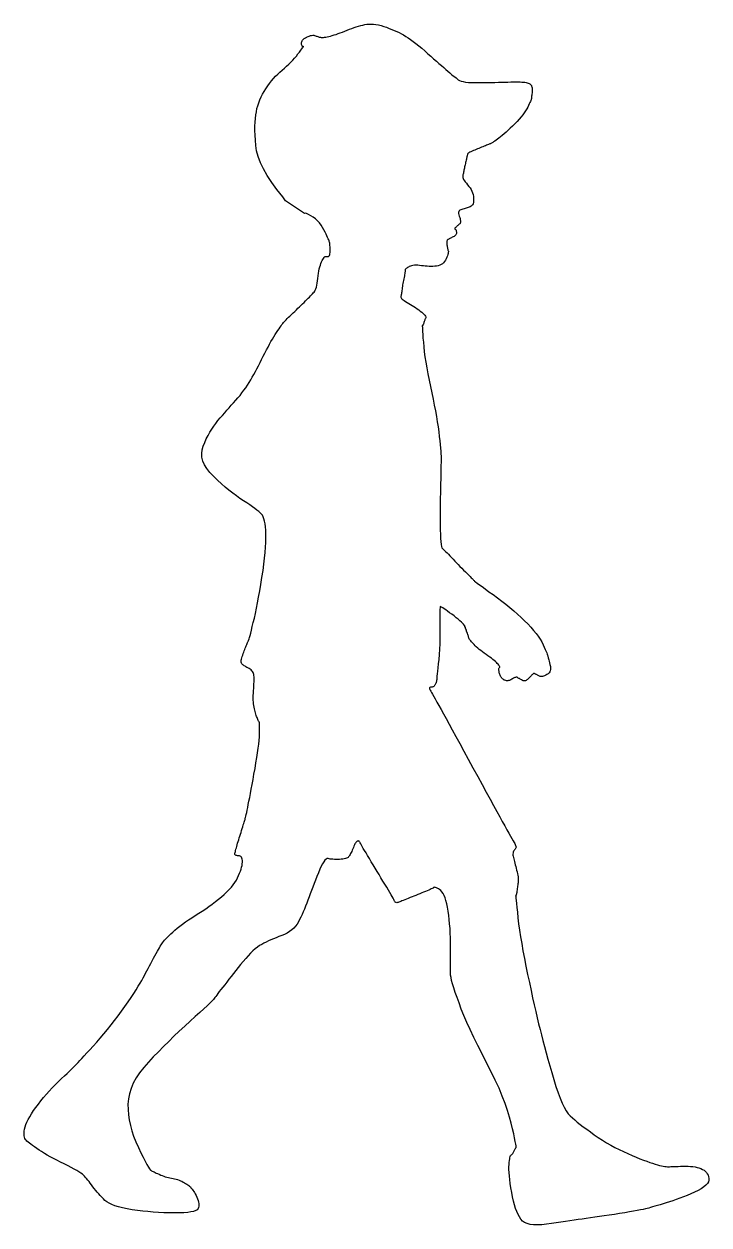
# Model space of a CAD drawing. Extents: x -1665 to 1502, y -682 to 637.
# Drawn here: x -1665 to -914, y -679 to 637 of the extents above; entities that cross this region are included whole.
import ezdxf

# ---------------------------------------------------------------- set-up
doc = ezdxf.new("R2010")
doc.units = 0
doc.header["$LTSCALE"] = 20
doc.layers.add('_____1', color=7, linetype='CONTINUOUS')

msp = doc.modelspace()

# ---------------------------------------------------------------- linework, layer by layer
at = {"layer": '_____1', "color": 0, "linetype": 'CONTINUOUS', "flags": 128}
msp.add_lwpolyline([(-1378.2, 443.4), (-1381.1, 447.6), (-1387.6, 455.7), (-1393.3, 463.5), (-1398.2, 471), (-1402.3, 478.2), (-1405.6, 485.1), (-1408.1, 491.7), (-1409.8, 498.1), (-1410.7, 504.1), (-1411.2, 509.8), (-1411.5, 515.2), (-1411.6, 520.3), (-1411.6, 525), (-1411.5, 529.5), (-1411.2, 533.6), (-1410.7, 537.4), (-1410.1, 540.9), (-1409.4, 544.3), (-1408.5, 547.5), (-1407.4, 550.8), (-1406.2, 553.9), (-1404.8, 557.1), (-1403.3, 560.2), (-1401.5, 563.2), (-1399.7, 566.2), (-1397.7, 569.2), (-1395.6, 572), (-1393.5, 574.7), (-1391.3, 577.3), (-1389, 579.8), (-1386.7, 582.2), (-1384.3, 584.4), (-1381.8, 586.6), (-1379.3, 588.7), (-1377, 590.8), (-1374.7, 593), (-1372.4, 595.2), (-1370.3, 597.4), (-1368.3, 599.6), (-1366.3, 601.9), (-1364.5, 604.2), (-1362.8, 606.3), (-1361.4, 608.2), (-1360.2, 609.7), (-1359.4, 610.9), (-1358.8, 611.8), (-1358.5, 612.3), (-1358.4, 612.6), (-1358.7, 612.5), (-1359, 612.4), (-1359.4, 612.4), (-1359.7, 612.5), (-1359.9, 612.8), (-1360.1, 613.3), (-1360.3, 613.9), (-1360.5, 614.7), (-1360.6, 615.6), (-1360.6, 616.6), (-1360.4, 617.6), (-1360, 618.5), (-1359.4, 619.4), (-1358.6, 620.3), (-1357.6, 621.1), (-1356.4, 621.9), (-1355, 622.7), (-1353.5, 623.4), (-1352.1, 623.9), (-1350.8, 624.3), (-1349.6, 624.6), (-1348.4, 624.7), (-1347.3, 624.7), (-1346.3, 624.5), (-1345.4, 624.2), (-1344.5, 623.9), (-1343.7, 623.6), (-1342.9, 623.3), (-1342.1, 623), (-1341.3, 622.8), (-1340.6, 622.6), (-1339.9, 622.5), (-1339.2, 622.3), (-1338.5, 622.3), (-1337.6, 622.3), (-1336.5, 622.4), (-1335.3, 622.5), (-1334, 622.8), (-1332.4, 623.1), (-1330.8, 623.5), (-1328.9, 623.9), (-1327, 624.4), (-1324.9, 625), (-1322.8, 625.7), (-1320.6, 626.5), (-1318.2, 627.3), (-1315.8, 628.2), (-1313.3, 629.2), (-1310.7, 630.2), (-1308.1, 631.3), (-1305.5, 632.2), (-1303, 633.1), (-1300.6, 633.9), (-1298.2, 634.7), (-1295.8, 635.3), (-1293.6, 635.9), (-1291.4, 636.4), (-1289.1, 636.8), (-1286.8, 637), (-1284.3, 637), (-1281.7, 636.9), (-1279.1, 636.5), (-1276.3, 636), (-1273.4, 635.3), (-1270.4, 634.4), (-1267.4, 633.4), (-1264.5, 632.3), (-1261.7, 631.2), (-1259, 630.1), (-1256.3, 628.9), (-1253.7, 627.6), (-1251.3, 626.4), (-1248.9, 625), (-1246.4, 623.5), (-1243.9, 621.9), (-1241.2, 620), (-1238.3, 617.9), (-1235.4, 615.6), (-1232.3, 613.1), (-1229, 610.4), (-1225.6, 607.5), (-1222.2, 604.5), (-1219, 601.7), (-1215.9, 599), (-1212.9, 596.4), (-1210.1, 593.9), (-1207.4, 591.6), (-1204.9, 589.4), (-1202.5, 587.3), (-1200.2, 585.4), (-1198.1, 583.6), (-1196.2, 581.9), (-1194.4, 580.4), (-1192.8, 579.1), (-1191.3, 577.9), (-1190, 576.8), (-1188.9, 575.9), (-1187.6, 575.1), (-1185.9, 574.4), (-1183.7, 573.9), (-1181, 573.4), (-1177.9, 573.1), (-1174.4, 572.9), (-1170.4, 572.8), (-1166, 572.8), (-1161.4, 572.9), (-1157, 572.9), (-1152.8, 573), (-1148.8, 573.1), (-1145, 573.2), (-1141.3, 573.3), (-1137.9, 573.4), (-1134.6, 573.5), (-1131.5, 573.6), (-1128.6, 573.7), (-1126, 573.7), (-1123.5, 573.7), (-1121.3, 573.6), (-1119.3, 573.5), (-1117.6, 573.4), (-1116, 573.2), (-1114.7, 573), (-1113.5, 572.7), (-1112.4, 572.4), (-1111.4, 571.9), (-1110.6, 571.5), (-1109.9, 570.9), (-1109.3, 570.3), (-1108.9, 569.7), (-1108.6, 568.9), (-1108.3, 568.1), (-1108.1, 567.2), (-1108, 566.3), (-1107.9, 565.2), (-1107.9, 564.1), (-1108, 562.8), (-1108.1, 561.5), (-1108.3, 560.3), (-1108.5, 559.1), (-1108.6, 558.1), (-1108.7, 557.2), (-1108.8, 556.5), (-1108.8, 555.8), (-1108.9, 555.3), (-1108.9, 555), (-1109, 554.6), (-1109.2, 554), (-1109.5, 553.2), (-1110, 552.1), (-1110.5, 550.9), (-1111.2, 549.5), (-1112, 547.9), (-1112.8, 546), (-1113.9, 544), (-1115.2, 542), (-1116.6, 539.8), (-1118.3, 537.6), (-1120.2, 535.2), (-1122.3, 532.8), (-1124.5, 530.3), (-1127, 527.7), (-1129.6, 525.2), (-1132, 522.8), (-1134.3, 520.6), (-1136.6, 518.6), (-1138.7, 516.7), (-1140.7, 515), (-1142.6, 513.4), (-1144.5, 512.1), (-1146.1, 510.8), (-1147.6, 509.8), (-1149, 508.8), (-1150.2, 508), (-1151.2, 507.3), (-1152, 506.8), (-1152.7, 506.4), (-1153.2, 506.1), (-1153.7, 505.9), (-1154.4, 505.7), (-1155.1, 505.4), (-1155.9, 505), (-1156.9, 504.6), (-1158, 504.2), (-1159.2, 503.7), (-1160.6, 503.1), (-1162, 502.5), (-1163.4, 502), (-1164.9, 501.4), (-1166.3, 500.8), (-1167.8, 500.2), (-1169.4, 499.5), (-1170.9, 498.9), (-1172.4, 498.3), (-1173.9, 497.7), (-1175.2, 497.1), (-1176.3, 496.5), (-1177.2, 496), (-1177.9, 495.5), (-1178.4, 495), (-1178.8, 494.5), (-1178.9, 494.1), (-1179, 493.6), (-1179.1, 493.1), (-1179.2, 492.4), (-1179.4, 491.7), (-1179.6, 490.8), (-1179.8, 489.9), (-1180.1, 488.8), (-1180.4, 487.7), (-1180.7, 486.5), (-1181, 485.3), (-1181.2, 484.1), (-1181.5, 482.9), (-1181.8, 481.7), (-1182, 480.5), (-1182.3, 479.2), (-1182.5, 478), (-1182.8, 476.8), (-1183, 475.7), (-1183.2, 474.6), (-1183.4, 473.6), (-1183.6, 472.7), (-1183.8, 471.9), (-1183.9, 471.1), (-1184.1, 470.4), (-1184.1, 469.7), (-1184, 468.8), (-1183.6, 467.8), (-1183.1, 466.7), (-1182.3, 465.4), (-1181.3, 464), (-1180.1, 462.5), (-1178.7, 460.9), (-1177.3, 459.1), (-1176.1, 457.4), (-1175, 455.6), (-1174.1, 453.8), (-1173.4, 452), (-1172.8, 450.1), (-1172.4, 448.2), (-1172.2, 446.3), (-1172.1, 444.5), (-1172.2, 442.8), (-1172.4, 441.4), (-1172.8, 440.1), (-1173.3, 439), (-1174, 438.1), (-1174.8, 437.3), (-1175.8, 436.8), (-1176.9, 436.3), (-1178, 435.9), (-1179.1, 435.5), (-1180.3, 435.1), (-1181.4, 434.8), (-1182.6, 434.5), (-1183.9, 434.2), (-1185.1, 433.9), (-1186.2, 433.6), (-1187.2, 433.1), (-1187.9, 432.4), (-1188.3, 431.6), (-1188.6, 430.6), (-1188.6, 429.4), (-1188.4, 428.1), (-1187.9, 426.6), (-1187.4, 425.1), (-1187, 423.8), (-1186.7, 422.6), (-1186.5, 421.6), (-1186.4, 420.7), (-1186.4, 420), (-1186.5, 419.4), (-1186.7, 419), (-1187, 418.6), (-1187.4, 418.2), (-1187.8, 417.8), (-1188.2, 417.3), (-1188.7, 416.9), (-1189.3, 416.3), (-1190, 415.8), (-1190.7, 415.2), (-1191.3, 414.6), (-1191.9, 414.1), (-1192.3, 413.6), (-1192.6, 413.2), (-1192.7, 412.9), (-1192.8, 412.6), (-1192.7, 412.4), (-1192.4, 412.2), (-1192.1, 412.1), (-1191.9, 411.8), (-1191.6, 411.5), (-1191.4, 411.1), (-1191.2, 410.7), (-1191.1, 410.1), (-1190.9, 409.5), (-1190.8, 408.9), (-1190.8, 408.2), (-1190.9, 407.5), (-1191.1, 406.8), (-1191.5, 406.2), (-1192.1, 405.6), (-1192.8, 405), (-1193.6, 404.4), (-1194.6, 403.9), (-1195.6, 403.4), (-1196.5, 402.9), (-1197.3, 402.4), (-1198.1, 402), (-1198.8, 401.7), (-1199.4, 401.4), (-1199.9, 401.1), (-1200.3, 400.9), (-1200.7, 400.6), (-1201, 400.2), (-1201.2, 399.7), (-1201.4, 399), (-1201.5, 398.3), (-1201.5, 397.4), (-1201.5, 396.4), (-1201.3, 395.2), (-1201.2, 394.1), (-1201, 393), (-1200.9, 392.1), (-1200.7, 391.2), (-1200.5, 390.4), (-1200.3, 389.8), (-1200.2, 389.2), (-1200, 388.7), (-1199.8, 388.2), (-1199.8, 387.5), (-1199.9, 386.7), (-1200.1, 385.7), (-1200.5, 384.5), (-1200.9, 383.1), (-1201.4, 381.6), (-1202.1, 379.9), (-1202.9, 378.2), (-1203.9, 376.8), (-1205, 375.5), (-1206.2, 374.4), (-1207.7, 373.4), (-1209.2, 372.7), (-1211, 372.2), (-1212.9, 371.9), (-1214.8, 371.7), (-1216.8, 371.5), (-1218.9, 371.5), (-1220.9, 371.5), (-1223, 371.6), (-1225.1, 371.7), (-1227.2, 372), (-1229.4, 372.2), (-1231.5, 372.5), (-1233.4, 372.7), (-1235.3, 372.7), (-1237, 372.7), (-1238.6, 372.5), (-1240, 372.2), (-1241.4, 371.8), (-1242.6, 371.3), (-1243.6, 370.7), (-1244.5, 370.2), (-1245.3, 369.7), (-1245.9, 369.2), (-1246.4, 368.7), (-1246.8, 368.3), (-1247, 367.9), (-1247, 367.5), (-1247, 367), (-1247.1, 366.4), (-1247.2, 365.6), (-1247.3, 364.7), (-1247.5, 363.6), (-1247.7, 362.4), (-1248, 361), (-1248.3, 359.4), (-1248.7, 357.8), (-1249, 356.1), (-1249.3, 354.5), (-1249.6, 352.9), (-1249.9, 351.3), (-1250.1, 349.7), (-1250.3, 348.1), (-1250.5, 346.5), (-1250.7, 345), (-1250.9, 343.6), (-1251.1, 342.4), (-1251.2, 341.3), (-1251.4, 340.3), (-1251.5, 339.5), (-1251.7, 338.8), (-1251.8, 338.2), (-1251.8, 337.7), (-1251.6, 337.1), (-1251.1, 336.4), (-1250.4, 335.7), (-1249.4, 334.9), (-1248.2, 334), (-1246.7, 333.1), (-1245, 332.1), (-1243.2, 331), (-1241.4, 329.9), (-1239.5, 328.8), (-1237.7, 327.6), (-1235.9, 326.4), (-1234.1, 325.1), (-1232.3, 323.8), (-1230.6, 322.5), (-1228.9, 321.2), (-1227.5, 320), (-1226.4, 318.9), (-1225.5, 317.9), (-1224.9, 317), (-1224.5, 316.3), (-1224.4, 315.6), (-1224.5, 315), (-1224.8, 314.5), (-1225.1, 313.9), (-1225.4, 313.3), (-1225.7, 312.6), (-1225.9, 311.8), (-1226.2, 311), (-1226.5, 310.1), (-1226.8, 309.2), (-1227.1, 308.4), (-1227.3, 307.6), (-1227.6, 307.1), (-1227.8, 306.7), (-1228, 306.5), (-1228.1, 306.4), (-1228.2, 306.5), (-1228.3, 306.8), (-1228.4, 306.8), (-1228.4, 306.1), (-1228.3, 304.8), (-1228.2, 302.8), (-1228.1, 300.2), (-1227.8, 296.9), (-1227.6, 293), (-1227.2, 288.4), (-1226.8, 283.4), (-1226.2, 278), (-1225.5, 272.4), (-1224.6, 266.5), (-1223.5, 260.3), (-1222.3, 253.8), (-1220.9, 247), (-1219.4, 240), (-1217.9, 232.9), (-1216.5, 226.1), (-1215.2, 219.5), (-1214, 213.1), (-1212.9, 207), (-1211.9, 201.2), (-1211.1, 195.6), (-1210.4, 190.2), (-1209.8, 185.1), (-1209.2, 180.5), (-1208.8, 176.3), (-1208.4, 172.5), (-1208.1, 169.1), (-1207.9, 166.1), (-1207.8, 163.5), (-1207.8, 161.4), (-1207.8, 159.2), (-1207.8, 156.7), (-1207.9, 153.8), (-1207.9, 150.5), (-1208, 146.8), (-1208.1, 142.8), (-1208.2, 138.3), (-1208.3, 133.5), (-1208.4, 128.4), (-1208.5, 123.2), (-1208.6, 117.8), (-1208.6, 112.3), (-1208.7, 106.6), (-1208.7, 100.8), (-1208.7, 94.9), (-1208.7, 88.8), (-1208.7, 83), (-1208.5, 77.9), (-1208.3, 73.5), (-1208, 69.9), (-1207.7, 66.9), (-1207.3, 64.7), (-1206.8, 63.1), (-1206.2, 62.3), (-1205.5, 61.7), (-1204.6, 60.9), (-1203.6, 60), (-1202.5, 58.9), (-1201.2, 57.5), (-1199.8, 56.1), (-1198.2, 54.4), (-1196.5, 52.5), (-1194.6, 50.6), (-1192.8, 48.6), (-1190.9, 46.6), (-1189, 44.7), (-1187.1, 42.7), (-1185.1, 40.7), (-1183.2, 38.8), (-1181.2, 36.8), (-1179.2, 34.9), (-1177.5, 33.2), (-1176, 31.7), (-1174.8, 30.4), (-1173.7, 29.4), (-1172.8, 28.5), (-1172.2, 27.8), (-1171.7, 27.3), (-1171.1, 26.7), (-1169.9, 25.8), (-1168.2, 24.4), (-1165.8, 22.7), (-1162.9, 20.6), (-1159.5, 18.1), (-1155.4, 15.1), (-1150.8, 11.9), (-1146, 8.4), (-1141.3, 4.8), (-1136.8, 1.3), (-1132.4, -2.3), (-1128.1, -5.8), (-1124, -9.4), (-1120.1, -13.1), (-1116.3, -16.7), (-1112.7, -20.3), (-1109.4, -23.8), (-1106.4, -27.3), (-1103.7, -30.6), (-1101.3, -33.8), (-1099.3, -37), (-1097.5, -40), (-1096, -43), (-1094.8, -45.8), (-1093.7, -48.2), (-1092.8, -50.3), (-1092, -52), (-1091.5, -53.4), (-1091.1, -54.5), (-1090.8, -55.3), (-1090.8, -55.7), (-1090.7, -56.1), (-1090.6, -56.6), (-1090.5, -57.4), (-1090.2, -58.5), (-1089.9, -59.7), (-1089.5, -61.2), (-1089.1, -62.8), (-1088.5, -64.7), (-1088.1, -66.7), (-1087.9, -68.4), (-1087.9, -70), (-1088.2, -71.5), (-1088.7, -72.8), (-1089.5, -73.9), (-1090.5, -74.9), (-1091.8, -75.7), (-1093.1, -76.4), (-1094.4, -77), (-1095.5, -77.4), (-1096.6, -77.7), (-1097.6, -77.8), (-1098.5, -77.8), (-1099.3, -77.7), (-1100.1, -77.4), (-1100.8, -77.1), (-1101.4, -76.7), (-1102, -76.4), (-1102.6, -76.1), (-1103.2, -75.8), (-1103.7, -75.5), (-1104.2, -75.2), (-1104.6, -75), (-1105, -74.8), (-1105.5, -74.6), (-1105.9, -74.6), (-1106.4, -74.7), (-1106.8, -74.9), (-1107.3, -75.2), (-1107.8, -75.6), (-1108.2, -76.1), (-1108.7, -76.6), (-1109.2, -77.2), (-1109.8, -77.8), (-1110.4, -78.4), (-1111, -79), (-1111.6, -79.7), (-1112.3, -80.3), (-1113, -81), (-1113.8, -81.6), (-1114.6, -82.1), (-1115.4, -82.4), (-1116.2, -82.5), (-1117, -82.5), (-1117.8, -82.4), (-1118.7, -82.1), (-1119.6, -81.6), (-1120.5, -81.1), (-1121.3, -80.7), (-1122, -80.2), (-1122.6, -79.9), (-1123.2, -79.5), (-1123.7, -79.2), (-1124.1, -79), (-1124.4, -78.7), (-1124.8, -78.6), (-1125.2, -78.6), (-1125.7, -78.6), (-1126.3, -78.8), (-1126.9, -79), (-1127.7, -79.4), (-1128.5, -79.8), (-1129.4, -80.4), (-1130.3, -80.9), (-1131.2, -81.4), (-1132.1, -81.8), (-1133, -82.1), (-1133.8, -82.3), (-1134.6, -82.4), (-1135.5, -82.4), (-1136.3, -82.4), (-1137, -82.2), (-1137.8, -82), (-1138.5, -81.7), (-1139.2, -81.3), (-1139.8, -80.8), (-1140.5, -80.3), (-1141.1, -79.6), (-1141.6, -78.9), (-1142.2, -78.1), (-1142.6, -77.3), (-1143.1, -76.5), (-1143.4, -75.6), (-1143.7, -74.7), (-1144, -73.8), (-1144.2, -72.9), (-1144.3, -72), (-1144.4, -71.1), (-1144.4, -70.3), (-1144.4, -69.6), (-1144.4, -69), (-1144.3, -68.5), (-1144.1, -68.2), (-1143.9, -68), (-1143.7, -67.8), (-1143.5, -67.7), (-1143.5, -67.5), (-1143.6, -67.1), (-1143.8, -66.6), (-1144.2, -66.1), (-1144.7, -65.3), (-1145.4, -64.5), (-1146.2, -63.6), (-1147.2, -62.6), (-1148.3, -61.5), (-1149.6, -60.3), (-1151.1, -59.1), (-1152.7, -57.9), (-1154.4, -56.5), (-1156.4, -55.2), (-1158.5, -53.7), (-1160.6, -52.3), (-1162.5, -50.9), (-1164.4, -49.5), (-1166.1, -48.1), (-1167.7, -46.8), (-1169.2, -45.5), (-1170.5, -44.2), (-1171.7, -42.9), (-1172.8, -41.8), (-1173.8, -40.7), (-1174.6, -39.8), (-1175.3, -38.9), (-1175.9, -38.2), (-1176.4, -37.6), (-1176.7, -37.1), (-1176.9, -36.8), (-1177, -36.4), (-1177.2, -35.9), (-1177.4, -35.3), (-1177.6, -34.6), (-1177.9, -33.7), (-1178.2, -32.8), (-1178.6, -31.7), (-1179, -30.5), (-1179.4, -29.3), (-1179.8, -28.1), (-1180.1, -27), (-1180.5, -25.9), (-1180.9, -25), (-1181.2, -24.1), (-1181.6, -23.2), (-1181.9, -22.4), (-1182.4, -21.6), (-1183.2, -20.6), (-1184.2, -19.5), (-1185.5, -18.2), (-1187.1, -16.7), (-1189, -15.1), (-1191.2, -13.4), (-1193.6, -11.5), (-1196.1, -9.6), (-1198.5, -7.9), (-1200.6, -6.3), (-1202.6, -4.9), (-1204.4, -3.8), (-1206, -2.7), (-1207.4, -1.9), (-1208.6, -1.2), (-1208.6, -1.2), (-1208.8, -1.4), (-1209.2, -5), (-1209, -13.2), (-1209, -21), (-1209, -28.4), (-1209.1, -35.3), (-1209.3, -41.9), (-1209.6, -48), (-1209.9, -53.8), (-1210.4, -59.1), (-1210.9, -63.9), (-1211.3, -68.2), (-1211.7, -71.9), (-1212, -75), (-1212.3, -77.6), (-1212.5, -79.7), (-1212.6, -81.2), (-1212.7, -82.1), (-1212.8, -82.8), (-1212.9, -83.4), (-1213.1, -84.1), (-1213.3, -84.7), (-1213.5, -85.3), (-1213.8, -86), (-1214.1, -86.6), (-1214.5, -87.2), (-1214.9, -87.8), (-1215.3, -88.3), (-1215.8, -88.7), (-1216.3, -89), (-1216.9, -89.3), (-1217.5, -89.4), (-1218.2, -89.5), (-1218.9, -89.5), (-1219.5, -89.6), (-1220, -89.8), (-1220.3, -90.1), (-1220.4, -90.6), (-1220.3, -91.3), (-1220, -92), (-1219.6, -92.9), (-1219, -94), (-1218.2, -95.4), (-1217.1, -97.2), (-1215.7, -99.6), (-1214.1, -102.4), (-1212.3, -105.8), (-1210.2, -109.6), (-1207.8, -113.9), (-1205.2, -118.7), (-1202.3, -124), (-1199.1, -129.9), (-1195.5, -136.4), (-1191.7, -143.5), (-1187.4, -151.2), (-1182.9, -159.5), (-1178.1, -168.4), (-1172.9, -177.9), (-1167.7, -187.3), (-1162.8, -196.2), (-1158.3, -204.5), (-1154.1, -212.1), (-1150.3, -219.2), (-1146.7, -225.7), (-1143.5, -231.5), (-1140.7, -236.8), (-1138.1, -241.5), (-1135.8, -245.8), (-1133.7, -249.5), (-1131.9, -252.8), (-1130.3, -255.5), (-1129, -257.8), (-1127.9, -259.6), (-1127.1, -260.9), (-1126.5, -261.9), (-1126.1, -262.9), (-1125.8, -263.8), (-1125.7, -264.7), (-1125.8, -265.6), (-1126.1, -266.4), (-1126.6, -267.1), (-1127.2, -267.8), (-1127.9, -268.5), (-1128.4, -269.3), (-1128.8, -270.2), (-1129, -271.2), (-1129.1, -272.3), (-1129.1, -273.5), (-1128.9, -274.7), (-1128.6, -276.1), (-1128.2, -277.5), (-1127.8, -279), (-1127.4, -280.6), (-1126.9, -282.3), (-1126.5, -284.1), (-1126, -285.9), (-1125.5, -287.9), (-1125, -289.9), (-1124.5, -292), (-1124.1, -293.9), (-1123.7, -295.6), (-1123.5, -297.3), (-1123.4, -298.8), (-1123.3, -300.2), (-1123.3, -301.5), (-1123.4, -302.7), (-1123.5, -303.8), (-1123.7, -305), (-1123.8, -306.2), (-1124, -307.5), (-1124.2, -308.8), (-1124.3, -310.1), (-1124.5, -311.5), (-1124.7, -313), (-1124.9, -314.3), (-1125.1, -315.5), (-1125.3, -316.4), (-1125.5, -317.1), (-1125.6, -317.6), (-1125.8, -317.8), (-1125.9, -317.9), (-1126, -317.7), (-1126.1, -317.8), (-1126, -318.8), (-1125.9, -320.6), (-1125.6, -323.2), (-1125.3, -326.7), (-1124.8, -331), (-1124.2, -336.1), (-1123.6, -342.1), (-1122.8, -348.7), (-1121.8, -355.6), (-1120.7, -362.9), (-1119.5, -370.5), (-1118.1, -378.4), (-1116.5, -386.7), (-1114.8, -395.3), (-1113, -404.2), (-1111.1, -413.1), (-1109.2, -421.7), (-1107.5, -429.8), (-1105.7, -437.5), (-1104.1, -444.8), (-1102.5, -451.8), (-1100.9, -458.3), (-1099.4, -464.4), (-1097.9, -470.5), (-1096.3, -476.7), (-1094.6, -483.3), (-1092.7, -490), (-1090.8, -497.1), (-1088.8, -504.3), (-1086.6, -511.8), (-1084.3, -519.5), (-1082, -527), (-1079.7, -533.8), (-1077.4, -539.8), (-1075.2, -545.2), (-1072.9, -549.8), (-1070.7, -553.6), (-1068.5, -556.8), (-1066.3, -559.2), (-1064, -561.3), (-1061.4, -563.6), (-1058.6, -566), (-1055.4, -568.5), (-1052, -571.1), (-1048.3, -573.9), (-1044.3, -576.8), (-1040, -579.8), (-1035.6, -582.9), (-1031.1, -585.8), (-1026.6, -588.6), (-1022, -591.2), (-1017.4, -593.7), (-1012.7, -596.2), (-1007.9, -598.4), (-1003.2, -600.6), (-998.5, -602.6), (-994.1, -604.5), (-990, -606.2), (-986.1, -607.7), (-982.5, -609), (-979.2, -610.2), (-976.2, -611.2), (-973.4, -612), (-970.9, -612.8), (-968.5, -613.4), (-966.4, -613.9), (-964.5, -614.3), (-962.7, -614.6), (-961.2, -614.8), (-959.9, -614.9), (-958.7, -614.9), (-957.6, -614.9), (-956.2, -614.8), (-954.5, -614.8), (-952.7, -614.7), (-950.5, -614.6), (-948.2, -614.5), (-945.6, -614.4), (-942.8, -614.3), (-939.9, -614.3), (-937.1, -614.4), (-934.5, -614.5), (-932, -614.8), (-929.6, -615.2), (-927.4, -615.7), (-925.3, -616.3), (-923.3, -617), (-921.4, -617.8), (-919.8, -618.8), (-918.4, -619.9), (-917.2, -621.2), (-916.2, -622.6), (-915.4, -624.1), (-914.8, -625.8), (-914.4, -627.7), (-914.4, -629.5), (-914.9, -631.4), (-916, -633.3), (-917.7, -635.2), (-920, -637.1), (-922.8, -639), (-926.1, -640.9), (-930.1, -642.7), (-934.3, -644.6), (-938.4, -646.3), (-942.4, -647.9), (-946.3, -649.4), (-950.2, -650.9), (-953.9, -652.2), (-957.6, -653.4), (-961.2, -654.6), (-964.7, -655.6), (-967.9, -656.6), (-970.9, -657.4), (-973.6, -658.2), (-976.1, -659), (-978.3, -659.6), (-980.3, -660.2), (-982.1, -660.7), (-984, -661.2), (-986.4, -661.7), (-989.4, -662.3), (-992.9, -663), (-996.9, -663.7), (-1001.5, -664.5), (-1006.6, -665.3), (-1012.2, -666.2), (-1018, -667.1), (-1023.6, -668), (-1029, -668.8), (-1034.2, -669.6), (-1039.3, -670.3), (-1044.1, -671), (-1048.7, -671.7), (-1053.1, -672.3), (-1057.5, -672.9), (-1062.1, -673.5), (-1066.8, -674.1), (-1071.6, -674.8), (-1076.6, -675.5), (-1081.7, -676.3), (-1086.9, -677.1), (-1092.3, -677.9), (-1097.6, -678.5), (-1102.3, -678.7), (-1106.6, -678.6), (-1110.3, -678.1), (-1113.6, -677.2), (-1116.4, -676), (-1118.7, -674.4), (-1120.5, -672.4), (-1122, -670), (-1123.5, -667.2), (-1124.9, -664.1), (-1126.1, -660.6), (-1127.3, -656.8), (-1128.5, -652.5), (-1129.5, -647.9), (-1130.4, -643), (-1131.3, -638), (-1132, -633.3), (-1132.6, -629), (-1133, -625.1), (-1133.3, -621.4), (-1133.5, -618.1), (-1133.5, -615.2), (-1133.3, -612.5), (-1133.1, -610.2), (-1132.9, -608.2), (-1132.6, -606.4), (-1132.3, -605), (-1132, -603.8), (-1131.6, -602.8), (-1131.3, -602.2), (-1130.8, -601.8), (-1130.4, -601.5), (-1130, -601.2), (-1129.6, -600.8), (-1129.2, -600.3), (-1128.8, -599.7), (-1128.4, -599), (-1128, -598.3), (-1127.6, -597.5), (-1127.3, -596.7), (-1126.9, -596), (-1126.6, -595.4), (-1126.4, -594.9), (-1126.1, -594.5), (-1125.9, -594.2), (-1125.6, -594), (-1125.5, -593.9), (-1125.4, -593.5), (-1125.5, -592.2), (-1125.9, -590.1), (-1126.5, -587.2), (-1127.2, -583.4), (-1128.2, -578.9), (-1129.5, -573.5), (-1130.9, -567.3), (-1132.7, -560.5), (-1134.9, -553.2), (-1137.6, -545.6), (-1140.7, -537.5), (-1144.3, -529), (-1148.4, -520.1), (-1152.9, -510.8), (-1157.9, -501), (-1162.9, -491.3), (-1167.6, -482), (-1171.9, -473.2), (-1175.9, -464.7), (-1179.5, -456.8), (-1182.7, -449.3), (-1185.6, -442.2), (-1188.1, -435.5), (-1190.3, -429.4), (-1192.2, -423.9), (-1193.8, -418.9), (-1195.2, -414.6), (-1196.2, -410.9), (-1196.9, -407.7), (-1197.3, -405.2), (-1197.4, -403.3), (-1197.4, -401.4), (-1197.4, -399), (-1197.4, -396.2), (-1197.4, -392.9), (-1197.4, -389), (-1197.3, -384.8), (-1197.3, -380), (-1197.3, -374.8), (-1197.4, -369.3), (-1197.5, -364), (-1197.7, -358.9), (-1198, -353.8), (-1198.4, -348.9), (-1198.9, -344.1), (-1199.4, -339.5), (-1200.1, -334.9), (-1200.8, -330.7), (-1201.6, -326.8), (-1202.5, -323.4), (-1203.4, -320.3), (-1204.5, -317.7), (-1205.6, -315.5), (-1206.9, -313.7), (-1208.2, -312.3), (-1209.5, -311.3), (-1210.7, -310.4), (-1211.9, -309.7), (-1212.9, -309.2), (-1213.8, -308.9), (-1214.6, -308.8), (-1215.3, -308.9), (-1216, -309.1), (-1216.6, -309.6), (-1217.5, -310), (-1218.6, -310.6), (-1219.8, -311.2), (-1221.3, -311.8), (-1223, -312.5), (-1224.8, -313.3), (-1226.9, -314.2), (-1229, -315), (-1231.2, -315.9), (-1233.3, -316.8), (-1235.4, -317.6), (-1237.5, -318.5), (-1239.6, -319.3), (-1241.7, -320.1), (-1243.7, -321), (-1245.7, -321.8), (-1247.5, -322.5), (-1249.2, -323.1), (-1250.6, -323.7), (-1251.9, -324.2), (-1253.1, -324.7), (-1254.1, -325.1), (-1254.9, -325.4), (-1255.6, -325.6), (-1256.2, -325.7), (-1256.9, -325.6), (-1257.4, -325.4), (-1257.9, -325), (-1258.4, -324.5), (-1258.8, -323.9), (-1259.2, -323.1), (-1259.7, -322.1), (-1260.4, -320.7), (-1261.3, -319), (-1262.4, -317), (-1263.8, -314.6), (-1265.4, -311.9), (-1267.2, -308.8), (-1269.3, -305.4), (-1271.5, -301.9), (-1273.6, -298.3), (-1275.7, -294.8), (-1277.9, -291.3), (-1280, -287.8), (-1282.1, -284.3), (-1284.2, -280.8), (-1286.3, -277.3), (-1288.3, -274), (-1290, -271.1), (-1291.6, -268.5), (-1293, -266.1), (-1294.1, -264.2), (-1295.1, -262.5), (-1295.8, -261.2), (-1296.3, -260.2), (-1296.8, -259.4), (-1297.2, -258.8), (-1297.6, -258.3), (-1298.1, -258.1), (-1298.5, -257.9), (-1299, -258), (-1299.5, -258.1), (-1300, -258.5), (-1300.5, -259), (-1301, -259.6), (-1301.5, -260.4), (-1302.1, -261.3), (-1302.6, -262.4), (-1303.2, -263.6), (-1303.8, -265), (-1304.5, -266.5), (-1305.1, -268), (-1305.7, -269.4), (-1306.3, -270.7), (-1306.9, -271.9), (-1307.4, -272.9), (-1308, -273.9), (-1308.5, -274.7), (-1309, -275.4), (-1309.5, -276), (-1310.3, -276.6), (-1311.3, -277), (-1312.4, -277.4), (-1313.8, -277.7), (-1315.3, -277.9), (-1317.1, -278.1), (-1319, -278.2), (-1321, -278.2), (-1322.9, -278.2), (-1324.6, -278.2), (-1326.2, -278.1), (-1327.7, -278), (-1329.1, -277.8), (-1330.4, -277.6), (-1331.5, -277.4), (-1332.6, -277.4), (-1333.8, -278), (-1335, -279.1), (-1336.3, -280.7), (-1337.7, -282.9), (-1339.2, -285.7), (-1340.7, -289), (-1342.2, -292.8), (-1343.8, -296.9), (-1345.4, -300.8), (-1346.9, -304.7), (-1348.3, -308.5), (-1349.7, -312.2), (-1351.1, -315.9), (-1352.4, -319.4), (-1353.6, -322.9), (-1354.9, -326.2), (-1356.1, -329.5), (-1357.4, -332.6), (-1358.7, -335.7), (-1360, -338.6), (-1361.3, -341.4), (-1362.7, -344.1), (-1364, -346.7), (-1365.5, -349.2), (-1367.2, -351.5), (-1369.1, -353.6), (-1371.3, -355.5), (-1373.7, -357.3), (-1376.3, -358.9), (-1379.2, -360.4), (-1382.3, -361.6), (-1385.4, -362.8), (-1388.5, -364), (-1391.4, -365.2), (-1394.2, -366.4), (-1396.8, -367.6), (-1399.4, -368.9), (-1401.9, -370.1), (-1404.2, -371.3), (-1406.5, -372.7), (-1408.9, -374.3), (-1411.4, -376.3), (-1413.9, -378.5), (-1416.4, -380.9), (-1419.1, -383.7), (-1421.8, -386.7), (-1424.6, -390), (-1427.3, -393.5), (-1430.1, -396.8), (-1432.7, -400.1), (-1435.3, -403.3), (-1437.8, -406.5), (-1440.2, -409.5), (-1442.5, -412.6), (-1444.8, -415.5), (-1447, -418.3), (-1448.9, -420.8), (-1450.7, -423.1), (-1452.2, -425.1), (-1453.5, -426.9), (-1454.6, -428.4), (-1455.6, -429.6), (-1456.3, -430.6), (-1457.2, -431.7), (-1458.8, -433.4), (-1461.1, -435.6), (-1464.1, -438.5), (-1467.7, -441.9), (-1472, -445.9), (-1477, -450.4), (-1482.7, -455.6), (-1488.6, -461), (-1494.5, -466.5), (-1500.4, -472), (-1506.1, -477.6), (-1511.8, -483.2), (-1517.4, -488.9), (-1523, -494.6), (-1528.4, -500.4), (-1533.5, -506.2), (-1538, -512), (-1541.7, -517.7), (-1544.9, -523.5), (-1547.3, -529.2), (-1549.1, -535), (-1550.2, -540.7), (-1550.7, -546.4), (-1550.6, -552.1), (-1550.1, -557.9), (-1549.3, -563.7), (-1548.1, -569.6), (-1546.5, -575.6), (-1544.5, -581.6), (-1542.1, -587.7), (-1539.3, -593.8), (-1536.5, -599.6), (-1534, -604.6), (-1531.8, -608.9), (-1530, -612.5), (-1528.4, -615.3), (-1527.1, -617.3), (-1526.1, -618.6), (-1525.4, -619.2), (-1524.8, -619.4), (-1524.1, -619.8), (-1523.2, -620.1), (-1522.2, -620.6), (-1521, -621.2), (-1519.7, -621.8), (-1518.2, -622.5), (-1516.6, -623.2), (-1514.9, -624), (-1513.3, -624.7), (-1511.6, -625.4), (-1509.9, -625.9), (-1508.2, -626.4), (-1506.5, -626.9), (-1504.7, -627.2), (-1503, -627.5), (-1501.3, -627.8), (-1499.6, -628.1), (-1498, -628.6), (-1496.4, -629), (-1494.8, -629.6), (-1493.3, -630.2), (-1491.8, -630.9), (-1490.3, -631.7), (-1488.9, -632.5), (-1487.6, -633.3), (-1486.4, -634.1), (-1485.2, -634.8), (-1484.2, -635.6), (-1483.3, -636.4), (-1482.4, -637.1), (-1481.7, -637.9), (-1481, -638.7), (-1480.3, -639.6), (-1479.5, -640.7), (-1478.7, -642), (-1477.9, -643.3), (-1477, -644.8), (-1476.2, -646.5), (-1475.3, -648.3), (-1474.4, -650.1), (-1473.8, -651.9), (-1473.4, -653.6), (-1473.1, -655.2), (-1473, -656.7), (-1473.2, -658.2), (-1473.5, -659.5), (-1474, -660.8), (-1474.9, -662), (-1476.5, -663), (-1478.8, -663.8), (-1481.7, -664.5), (-1485.2, -665), (-1489.4, -665.4), (-1494.3, -665.6), (-1499.8, -665.6), (-1505.6, -665.5), (-1511.5, -665.3), (-1517.3, -665), (-1523.1, -664.6), (-1528.8, -664.1), (-1534.6, -663.5), (-1540.4, -662.8), (-1546.1, -662), (-1551.6, -661.1), (-1556.6, -660.1), (-1561.1, -659), (-1565.1, -657.7), (-1568.5, -656.4), (-1571.5, -655), (-1574, -653.5), (-1576, -651.8), (-1577.7, -650.1), (-1579.4, -648.4), (-1581.1, -646.6), (-1582.8, -644.7), (-1584.4, -642.8), (-1586, -640.8), (-1587.6, -638.8), (-1589.1, -636.8), (-1590.6, -634.8), (-1592, -632.9), (-1593.4, -631.1), (-1594.8, -629.5), (-1596, -628), (-1597.2, -626.6), (-1598.4, -625.4), (-1599.4, -624.3), (-1600.7, -623.1), (-1602.3, -621.9), (-1604.4, -620.5), (-1606.8, -619.1), (-1609.6, -617.5), (-1612.8, -615.7), (-1616.4, -613.9), (-1620.5, -611.9), (-1624.6, -609.9), (-1628.5, -607.9), (-1632.2, -606), (-1635.8, -604), (-1639.1, -602.1), (-1642.3, -600.3), (-1645.3, -598.4), (-1648.1, -596.6), (-1650.7, -594.8), (-1653.1, -593.2), (-1655.2, -591.7), (-1657.1, -590.3), (-1658.7, -589.1), (-1660.2, -587.9), (-1661.4, -586.9), (-1662.3, -586), (-1663.1, -585.1), (-1663.7, -583.9), (-1664.2, -582.7), (-1664.4, -581.2), (-1664.6, -579.6), (-1664.5, -577.8), (-1664.4, -575.8), (-1664, -573.6), (-1663.4, -571.3), (-1662.6, -568.8), (-1661.5, -566.1), (-1660, -563.2), (-1658.3, -560.2), (-1656.4, -556.9), (-1654.1, -553.5), (-1651.6, -549.9), (-1648.8, -546.2), (-1646, -542.6), (-1643.1, -539), (-1640, -535.5), (-1636.9, -532), (-1633.6, -528.5), (-1630.3, -525.1), (-1626.8, -521.7), (-1623.5, -518.4), (-1620.4, -515.4), (-1617.5, -512.7), (-1614.9, -510.1), (-1612.5, -507.9), (-1610.4, -505.8), (-1608.6, -504), (-1607, -502.4), (-1605.4, -500.8), (-1603.4, -498.7), (-1601.2, -496.3), (-1598.6, -493.5), (-1595.7, -490.3), (-1592.4, -486.8), (-1588.9, -482.8), (-1585, -478.5), (-1581, -473.9), (-1577, -469.2), (-1573.1, -464.5), (-1569.2, -459.6), (-1565.3, -454.7), (-1561.6, -449.6), (-1557.8, -444.5), (-1554.1, -439.3), (-1550.6, -434.2), (-1547.4, -429.4), (-1544.4, -425), (-1541.8, -421), (-1539.4, -417.2), (-1537.4, -413.9), (-1535.6, -410.8), (-1534.1, -408.1), (-1532.8, -405.5), (-1531.4, -402.9), (-1530, -400.3), (-1528.6, -397.6), (-1527.2, -394.9), (-1525.7, -392.2), (-1524.2, -389.4), (-1522.7, -386.5), (-1521.2, -383.8), (-1519.8, -381.2), (-1518.5, -378.9), (-1517.3, -376.8), (-1516.2, -375), (-1515.3, -373.3), (-1514.4, -371.9), (-1513.6, -370.6), (-1512.8, -369.5), (-1511.8, -368.2), (-1510.6, -366.8), (-1509.2, -365.2), (-1507.6, -363.5), (-1505.8, -361.8), (-1503.9, -359.9), (-1501.7, -357.8), (-1499.4, -355.7), (-1496.8, -353.6), (-1494, -351.4), (-1491, -349.1), (-1487.8, -346.8), (-1484.4, -344.5), (-1480.8, -342.1), (-1477, -339.7), (-1473.1, -337.2), (-1469.3, -334.8), (-1465.6, -332.2), (-1462, -329.7), (-1458.5, -327.1), (-1455, -324.5), (-1451.7, -321.9), (-1448.4, -319.2), (-1445.3, -316.5), (-1442.5, -313.8), (-1439.9, -311.2), (-1437.5, -308.6), (-1435.4, -306), (-1433.6, -303.4), (-1432, -300.8), (-1430.6, -298.3), (-1429.5, -295.8), (-1428.4, -293.4), (-1427.6, -291.1), (-1426.9, -288.9), (-1426.3, -286.8), (-1425.8, -284.8), (-1425.6, -282.9), (-1425.4, -281.2), (-1425.4, -279.5), (-1425.6, -278.1), (-1425.9, -276.9), (-1426.4, -275.9), (-1427, -275.2), (-1427.7, -274.7), (-1428.6, -274.4), (-1429.7, -274.3), (-1430.7, -274.3), (-1431.6, -274.1), (-1432.3, -273.9), (-1432.9, -273.6), (-1433.3, -273.2), (-1433.5, -272.7), (-1433.6, -272), (-1433.5, -271.3), (-1433.3, -270.5), (-1433.1, -269.5), (-1432.8, -268.3), (-1432.4, -267.1), (-1432, -265.7), (-1431.6, -264.1), (-1431.1, -262.4), (-1430.6, -260.6), (-1430, -258.6), (-1429.4, -256.7), (-1428.8, -254.7), (-1428.2, -252.7), (-1427.5, -250.6), (-1426.9, -248.6), (-1426.3, -246.5), (-1425.6, -244.4), (-1425, -242.4), (-1424.4, -240.5), (-1423.9, -238.9), (-1423.5, -237.5), (-1423.1, -236.3), (-1422.8, -235.3), (-1422.5, -234.5), (-1422.3, -233.9), (-1422.2, -233.2), (-1421.9, -232.2), (-1421.6, -230.8), (-1421.2, -229), (-1420.7, -226.8), (-1420.2, -224.3), (-1419.6, -221.4), (-1418.9, -218.1), (-1418.2, -214.5), (-1417.4, -210.5), (-1416.6, -206.1), (-1415.7, -201.3), (-1414.7, -196.2), (-1413.7, -190.8), (-1412.7, -184.9), (-1411.5, -178.7), (-1410.5, -172.5), (-1409.5, -166.7), (-1408.7, -161.4), (-1408, -156.4), (-1407.5, -151.9), (-1407.1, -147.8), (-1406.8, -144), (-1406.7, -140.7), (-1406.7, -137.8), (-1406.6, -135.3), (-1406.6, -133.2), (-1406.6, -131.4), (-1406.7, -130), (-1406.7, -129), (-1406.8, -128.3), (-1406.9, -128), (-1407, -127.9), (-1407.2, -127.6), (-1407.4, -127.1), (-1407.7, -126.6), (-1408, -125.9), (-1408.4, -125), (-1408.8, -124), (-1409.3, -122.9), (-1409.8, -121.7), (-1410.2, -120.4), (-1410.7, -119), (-1411.1, -117.6), (-1411.5, -116.2), (-1411.9, -114.7), (-1412.3, -113.1), (-1412.6, -111.4), (-1413, -109.7), (-1413.2, -107.8), (-1413.4, -105.8), (-1413.5, -103.6), (-1413.5, -101.3), (-1413.5, -98.8), (-1413.3, -96.2), (-1413.2, -93.4), (-1413, -90.6), (-1412.8, -88.1), (-1412.7, -85.7), (-1412.6, -83.6), (-1412.5, -81.6), (-1412.5, -79.9), (-1412.6, -78.3), (-1412.7, -76.9), (-1412.8, -75.7), (-1413.1, -74.6), (-1413.6, -73.5), (-1414.2, -72.5), (-1415, -71.5), (-1415.9, -70.7), (-1416.9, -69.9), (-1418.1, -69.2), (-1419.3, -68.5), (-1420.5, -67.9), (-1421.5, -67.2), (-1422.5, -66.6), (-1423.4, -66), (-1424.2, -65.5), (-1424.9, -64.9), (-1425.5, -64.4), (-1426, -63.8), (-1426.4, -63.1), (-1426.6, -62.2), (-1426.7, -61.2), (-1426.6, -60.1), (-1426.4, -58.8), (-1426.1, -57.5), (-1425.6, -55.9), (-1425, -54.4), (-1424.5, -52.8), (-1423.9, -51.3), (-1423.3, -49.8), (-1422.8, -48.3), (-1422.2, -46.9), (-1421.7, -45.5), (-1421.1, -44.1), (-1420.6, -42.8), (-1420.1, -41.6), (-1419.7, -40.6), (-1419.3, -39.8), (-1419, -39.1), (-1418.8, -38.6), (-1418.6, -38.2), (-1418.4, -38), (-1418.3, -37.5), (-1418, -36.6), (-1417.6, -35), (-1417, -32.9), (-1416.3, -30.2), (-1415.5, -27), (-1414.6, -23.2), (-1413.5, -18.8), (-1412.3, -13.9), (-1411.2, -8.7), (-1410, -3.1), (-1408.8, 2.9), (-1407.6, 9.2), (-1406.4, 16), (-1405.2, 23.1), (-1404, 30.7), (-1402.8, 38.2), (-1401.9, 45.2), (-1401.1, 51.8), (-1400.4, 58), (-1400, 63.8), (-1399.7, 69.1), (-1399.6, 74), (-1399.6, 78.4), (-1399.8, 82.5), (-1400.2, 86.2), (-1400.6, 89.4), (-1401.2, 92.3), (-1401.8, 94.9), (-1402.6, 97), (-1403.5, 98.8), (-1404.6, 100.1), (-1405.8, 101.4), (-1407.4, 102.8), (-1409.4, 104.4), (-1411.7, 106.2), (-1414.3, 108.1), (-1417.2, 110.1), (-1420.6, 112.3), (-1424.2, 114.7), (-1428.1, 117.3), (-1432, 120), (-1436, 123.1), (-1440.1, 126.3), (-1444.2, 129.7), (-1448.4, 133.4), (-1452.7, 137.3), (-1457.1, 141.5), (-1461.1, 145.7), (-1464.4, 149.9), (-1466.9, 154.1), (-1468.7, 158.2), (-1469.7, 162.4), (-1470, 166.5), (-1469.5, 170.6), (-1468.3, 174.7), (-1466.6, 178.6), (-1464.9, 182.5), (-1463, 186.2), (-1461.1, 189.7), (-1459, 193.1), (-1456.8, 196.4), (-1454.6, 199.5), (-1452.2, 202.5), (-1449.7, 205.4), (-1447.3, 208.2), (-1444.8, 211.1), (-1442.4, 213.9), (-1440, 216.7), (-1437.6, 219.4), (-1435.1, 222.1), (-1432.7, 224.8), (-1430.3, 227.5), (-1428, 230.2), (-1425.9, 232.9), (-1423.8, 235.7), (-1421.8, 238.5), (-1419.9, 241.4), (-1418, 244.2), (-1416.3, 247.1), (-1414.6, 250.1), (-1412.9, 253.1), (-1411.2, 256.2), (-1409.5, 259.4), (-1407.8, 262.7), (-1406, 266.1), (-1404.3, 269.5), (-1402.5, 273.1), (-1400.8, 276.5), (-1399, 279.9), (-1397.3, 283.1), (-1395.7, 286.1), (-1394.1, 289.1), (-1392.5, 291.8), (-1390.9, 294.4), (-1389.4, 296.9), (-1387.9, 299.2), (-1386.6, 301.3), (-1385.3, 303.2), (-1384.1, 304.9), (-1383.1, 306.5), (-1382.1, 307.8), (-1381.2, 309), (-1380.3, 309.9), (-1379.5, 310.8), (-1378.5, 311.9), (-1377.4, 313), (-1376.2, 314.3), (-1374.8, 315.7), (-1373.3, 317.1), (-1371.7, 318.8), (-1369.9, 320.5), (-1368.1, 322.2), (-1366.3, 324), (-1364.5, 325.7), (-1362.8, 327.3), (-1361.1, 329), (-1359.5, 330.6), (-1357.8, 332.1), (-1356.2, 333.7), (-1354.7, 335.2), (-1353.3, 336.6), (-1352, 337.9), (-1350.7, 339.1), (-1349.6, 340.3), (-1348.6, 341.4), (-1347.7, 342.4), (-1346.9, 343.3), (-1346.2, 344.3), (-1345.6, 345.5), (-1345, 347), (-1344.4, 348.8), (-1344, 350.8), (-1343.5, 353.1), (-1343.2, 355.6), (-1342.9, 358.4), (-1342.5, 361.3), (-1342.2, 363.9), (-1341.7, 366.4), (-1341.2, 368.8), (-1340.7, 370.9), (-1340, 372.9), (-1339.4, 374.8), (-1338.6, 376.4), (-1337.9, 377.9), (-1337.2, 379.2), (-1336.5, 380.3), (-1335.9, 381.1), (-1335.4, 381.8), (-1335, 382.2), (-1334.5, 382.5), (-1334.2, 382.5), (-1333.9, 382.5), (-1333.5, 382.5), (-1333.2, 382.4), (-1332.8, 382.4), (-1332.4, 382.4), (-1331.9, 382.4), (-1331.5, 382.5), (-1331, 382.5), (-1330.6, 382.6), (-1330.2, 383), (-1329.9, 383.6), (-1329.7, 384.4), (-1329.5, 385.4), (-1329.3, 386.6), (-1329.3, 388), (-1329.3, 389.6), (-1329.3, 391.3), (-1329.4, 392.9), (-1329.5, 394.3), (-1329.6, 395.6), (-1329.8, 396.9), (-1330, 397.9), (-1330.2, 398.9), (-1330.5, 399.8), (-1330.8, 400.7), (-1331.3, 401.8), (-1332, 403.2), (-1332.8, 404.9), (-1333.8, 406.8), (-1334.9, 409), (-1336.2, 411.4), (-1337.7, 414), (-1339.3, 416.7), (-1341.1, 419.2), (-1343.1, 421.4), (-1345.3, 423.5), (-1347.7, 425.3), (-1350.3, 427), (-1353, 428.4), (-1355.9, 429.7), (-1355.9, 429.7), (-1357.3, 429.3), (-1378.2, 443.4)], close=True, dxfattribs=at)

doc.saveas('drawing.dxf')
